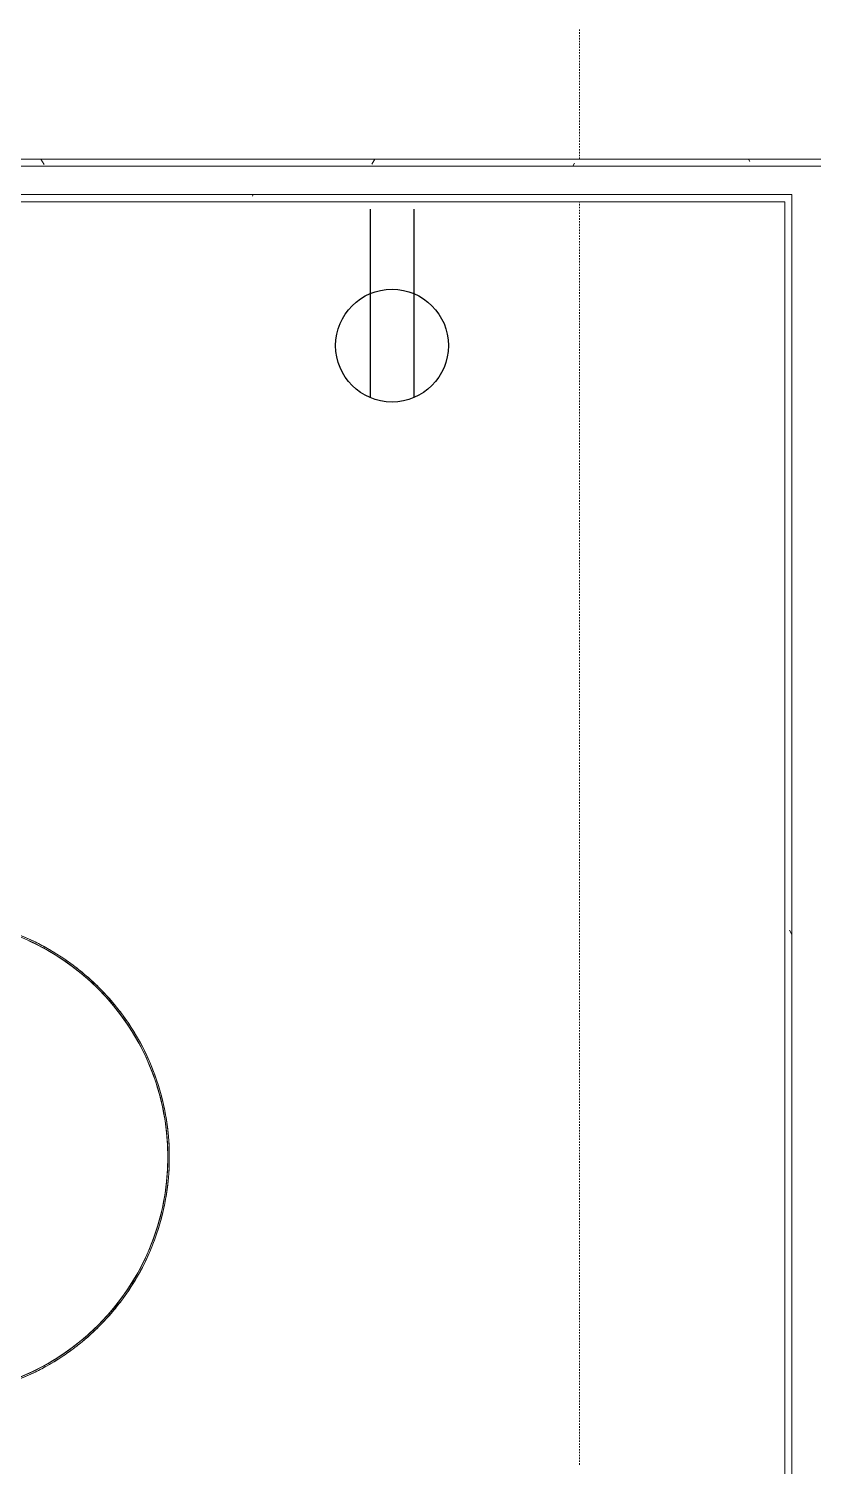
# Model space of a CAD drawing. Header units: inches. Extents: x -1180 to 2011, y -268 to 2143.
# Drawn here: x 631.8 to 700.6, y 1055.5 to 1181.7 of the extents above; entities that cross this region are included whole.
import ezdxf

# ---------------------------------------------------------------- set-up
doc = ezdxf.new("R2010")
doc.units = ezdxf.units.IN
doc.header["$MEASUREMENT"] = 0
doc.linetypes.add('Dash 1_8_', pattern=[0.25, 0.125, -0.125])
for name, color, linetype, lineweight in [('A-ANNO-NOTE', 131, 'Continuous', 13), ('A-WALL', 113, 'Continuous', 13), ('A-WALL-PATT', 111, 'Continuous', 13), ('I-FURN', 30, 'Continuous', 9), ('I-FURN-PNLS', 30, 'Continuous', 9), ('I-WALL', 2, 'Continuous', 13)]:
    doc.layers.add(name, color=color, linetype=linetype, lineweight=lineweight)
pattern_1 = [(0, (0, 0), (30.72, 7.68), [1.267, -21.773, 1.267, -21.773, -122.88]), (0, (0, 0), (30.72, 7.68), [-46.08, 1.267, -44.813, 1.267, -21.773, -53.76]), (0, (0, 0), (30.72, 7.68), [-115.2, 1.267, -14.093, 1.267, -37.133]), (120, (11.52, 3.84), (-22.011075, 22.7643), [1.267, -21.773, 1.267, -21.773, -122.88]), (120, (11.52, 3.84), (-22.011075, 22.7643), [-46.08, 1.267, -44.813, 1.267, -21.773, -53.76]), (120, (11.52, 3.84), (-22.011075, 22.7643), [-115.2, 1.267, -14.093, 1.267, -37.133]), (240, (15.36, 19.2), (-8.708925, -30.4443), [1.267, -21.773, 1.267, -21.773, -122.88]), (240, (15.36, 19.2), (-8.708925, -30.4443), [-46.08, 1.267, -44.813, 1.267, -21.773, -53.76]), (240, (15.36, 19.2), (-8.708925, -30.4443), [-115.2, 1.267, -14.093, 1.267, -37.133])]

# ---------------------------------------------------------------- blocks, each defined once
blk = doc.blocks.new('Zira Wksta 12 - Type 1-V90-6TH FLOOR POWER _ SIGNAL')
at = {"layer": 'I-FURN', "linetype": 'Dash 1_8_'}
for p, q in [((-108, 12), (-108, -98.82)), ((-108, -102.57), (-108, -114))]:
    blk.add_line(p, q, dxfattribs=at)
at = {"layer": 'I-FURN-PNLS'}
for radius, start, end in [(21, 90, 270), (21, 90, 270), (20.87, 90, 180), (20.87, 90, 180), (20.87, 90, 130.9091), (20.87, 114.5455, 122.7273), (21, 115.1473, 118.7187), (21, 115.1473, 118.7187), (21, 110.1031, 115.1473), (21, 110.1031, 115.1473), (20.87, 122.7273, 147.2727), (21, 118.7187, 123.5308), (21, 118.7187, 123.5308), (21, 127.228, 131.915), (21, 127.228, 131.915), (21, 123.5308, 127.228), (21, 123.5308, 127.228), (20.87, 130.9091, 180), (21, 131.915, 135.6889), (21, 131.915, 135.6889), (21, 135.6889, 140.3), (21, 135.6889, 140.3), (21, 140.3, 144.1238), (21, 140.3, 144.1238), (20.87, 147.2727, 155.4545), (21, 144.1238, 148.6861), (21, 144.1238, 148.6861), (21, 148.6861, 152.5432), (21, 148.6861, 152.5432), (21, 152.5432, 157.0735), (21, 152.5432, 157.0735), (20.87, 155.4545, 163.6364), (21, 158.9402, 160.9524), (21, 158.9402, 160.9524), (21, 157.0735, 158.8697), (21, 157.0735, 158.8697), (21, 160.9524, 165.4626), (21, 160.9524, 165.4626), (20.87, 163.6364, 180), (21, 165.4626, 169.3548), (21, 165.4626, 169.3548), (21, 169.3548, 173.8538), (21, 169.3548, 173.8538), (21, 173.8538, 177.7523), (21, 173.8538, 177.7523), (21, 177.7523, 180), (21, 177.7523, 180), (21, 180, 182.2477), (21, 180, 182.2477), (20.87, 180, 212.7273), (20.87, 180, 270), (20.87, 180, 270), (20.87, 180, 204.5455), (21, 182.2477, 186.1462), (21, 182.2477, 186.1462), (21, 186.1462, 190.6452), (21, 186.1462, 190.6452), (21, 190.6452, 194.5374), (21, 190.6452, 194.5374), (21, 194.5374, 199.0476), (21, 194.5374, 199.0476), (21, 199.0476, 200.954), (21, 199.0476, 200.954), (21, 201.0598, 202.9265), (21, 201.0598, 202.9265), (21, 202.9265, 207.4568), (21, 202.9265, 207.4568), (20.87, 204.5455, 245.4545), (21, 207.4568, 209.7141), (21, 207.4568, 209.7141), (21, 209.7632, 211.3139), (21, 209.7632, 211.3139), (21, 211.3139, 215.8762), (21, 211.3139, 215.8762), (20.87, 212.7273, 220.9091), (21, 215.8762, 219.7), (21, 215.8762, 219.7), (21, 219.7, 224.3111), (21, 219.7, 224.3111), (20.87, 220.9091, 245.4545), (21, 224.3111, 228.085), (21, 224.3111, 228.085), (21, 228.085, 232.772), (21, 228.085, 232.772), (21, 232.772, 236.4692), (21, 232.772, 236.4692), (21, 236.4692, 241.2813), (21, 236.4692, 241.2813), (21, 241.2813, 244.8527), (21, 241.2813, 244.8527), (21, 244.8527, 249.8969), (21, 244.8527, 249.8969)]:
    blk.add_arc((-51, -15), radius, start, end, dxfattribs=at)

msp = doc.modelspace()

# ---------------------------------------------------------------- hatches: boundary and pattern name
at = {"layer": 'A-WALL-PATT', "lineweight": 9}
h = msp.add_hatch(dxfattribs=at)
h.set_pattern_fill('FP_1', color=256, style=0, pattern_type=2)
h.set_pattern_definition(pattern_1)
h.paths.add_polyline_path([(828.52, 1169.61), (831.02, 1169.61), (831.02, 1170.23), (568.4, 1170.23), (568.4, 1169.61), (827.9, 1169.61)], flags=0)
h = msp.add_hatch(dxfattribs=at)
h.set_pattern_fill('FP_1', color=256, style=0, pattern_type=2)
h.set_pattern_definition(pattern_1)
h.paths.add_polyline_path([(827.9, 1166.48), (827.89, 1167.11), (701.27, 1167.11), (701.27, 1166.48), (826.9, 1166.48)], flags=0)
h.paths.add_polyline_path([(576.67, 1166.48), (698.77, 1166.48), (698.77, 1167.11), (571.52, 1167.11), (571.52, 1166.48), (572.15, 1166.48)], flags=0)
h = msp.add_hatch(dxfattribs=at)
h.set_pattern_fill('FP_1', color=256, style=0, pattern_type=2)
h.set_pattern_definition(pattern_1)
h.paths.add_polyline_path([(698.77, 968.85), (698.77, 1166.48), (698.15, 1166.48), (698.15, 968.85)], flags=0)

# ---------------------------------------------------------------- linework, layer by layer
at = {"layer": 'A-ANNO-NOTE', "lineweight": 30}
for p, q in [((661.78, 1165.83), (661.78, 1149.3)), ((665.61, 1165.83), (665.61, 1149.3))]:
    msp.add_line(p, q, dxfattribs=at)
msp.add_circle((663.69, 1153.86), 4.95, dxfattribs=at)
at = {"layer": 'A-WALL'}
for p, q in [((831.02, 1169.61), (569.02, 1169.61)), ((698.77, 1167.11), (571.52, 1167.11)), ((698.77, 1167.11), (698.77, 968.22))]:
    msp.add_line(p, q, dxfattribs=at)
at = {"layer": 'I-WALL'}
for p, q in [((831.65, 1170.23), (568.4, 1170.23)), ((572.15, 1166.48), (698.15, 1166.48)), ((698.15, 1166.48), (698.15, 968.85))]:
    msp.add_line(p, q, dxfattribs=at)

# ---------------------------------------------------------------- block references
at = {"layer": 'I-FURN', "rotation": 180}
msp.add_blockref('Zira Wksta 12 - Type 1-V90-6TH FLOOR POWER _ SIGNAL', (572.15, 1067.66), dxfattribs=at)

doc.saveas('drawing.dxf')
